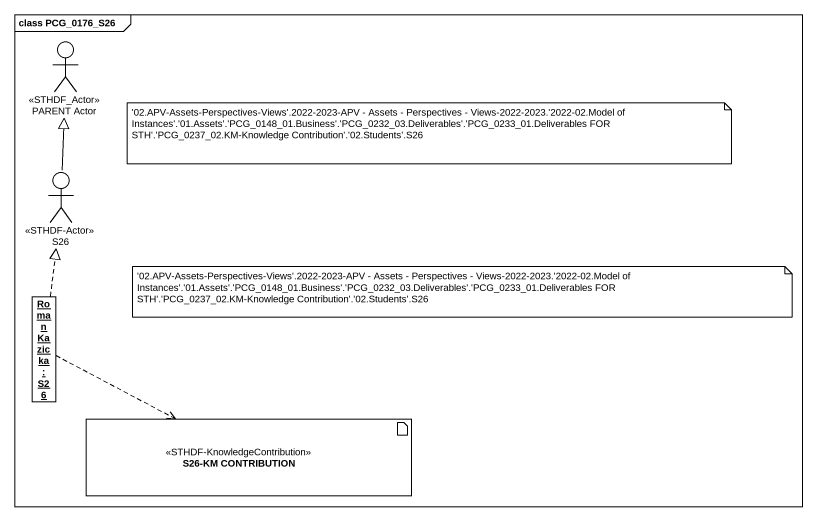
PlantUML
@startuml
mainframe class PCG_0176_S26
allowmixing
hide circle
hide empty members
actor "PARENT Actor" as PARENT_Actor <<STHDF_Actor>>
actor S26 <<STHDF-Actor>>
object "Roman Kazicka : S26" as Roman_Kazicka
artifact "S26-KM CONTRIBUTION" as S26_KM_CONTRIBUTION <<STHDF-KnowledgeContribution>>
S26 -up-|> PARENT_Actor
Roman_Kazicka .up.|> S26
Roman_Kazicka .right.> S26_KM_CONTRIBUTION
note as N1
  ~'02.APV-Assets-Perspectives-Views'.2022-2023-APV - Assets - Perspectives - Views-2022-2023.'2022-02.Model of Instances'.'01.Assets'.'PCG_0148_01.Business'.'PCG_0232_03.Deliverables'.'PCG_0233_01.Deliverables FOR STH'.'PCG_0237_02.KM-Knowledge Contribution'.'02.Students'.S26
end note
note as N2
  ~'02.APV-Assets-Perspectives-Views'.2022-2023-APV - Assets - Perspectives - Views-2022-2023.'2022-02.Model of Instances'.'01.Assets'.'PCG_0148_01.Business'.'PCG_0232_03.Deliverables'.'PCG_0233_01.Deliverables FOR STH'.'PCG_0237_02.KM-Knowledge Contribution'.'02.Students'.S26
end note
@enduml
